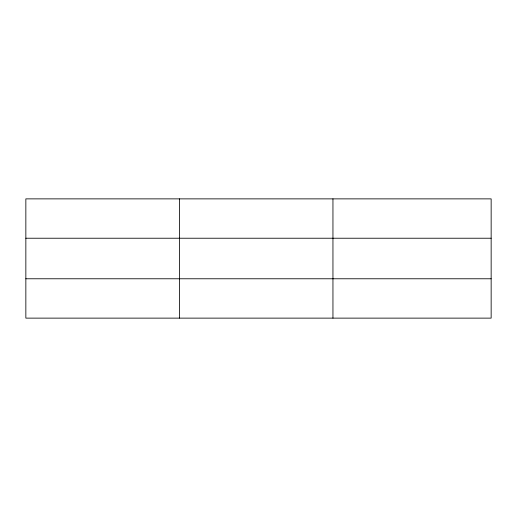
<?xml version="1.0" encoding="UTF-8"?>
<svg xmlns="http://www.w3.org/2000/svg" width="517" height="517" viewBox="0 0 517 517"><rect width="100%" height="100%" fill="white"/><g stroke="black" fill="none" stroke-linecap="round" stroke-linejoin="round"><path stroke-width="0.78" d="M179.399 318.129L179.399 198.871M332.948 318.129L332.948 198.871M491.15 238.227L491.15 198.871L25.85 198.871L25.85 318.129L491.15 318.129L491.15 238.227L25.85 238.227M25.85 278.773L491.15 278.773"/></g></svg>
